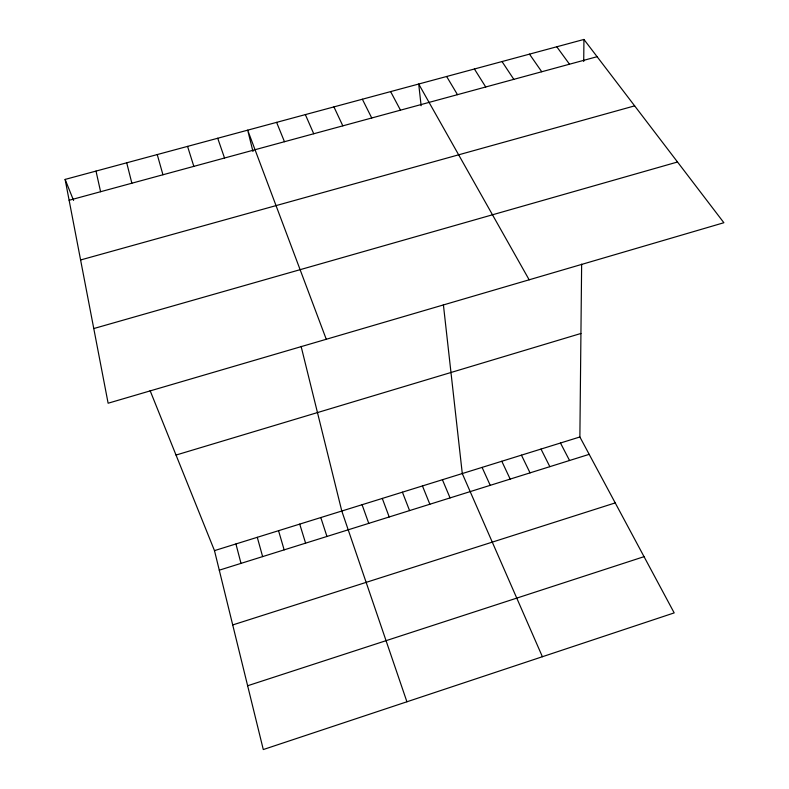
<?xml version="1.0" encoding="UTF-8"?>
<svg xmlns="http://www.w3.org/2000/svg" width="789" height="789" viewBox="0 0 789 789"><rect width="100%" height="100%" fill="white"/><g stroke="black" fill="none" stroke-linecap="round" stroke-linejoin="round"><path stroke-width="1.18" d="M150.107 390.634L214.48 550.623L263.289 749.55L674.191 612.895L579.876 436.978L581.641 264.157M583.712 61.512L583.939 39.45L65.122 179.419L108.123 403.218L723.878 222.725L583.939 39.45M247.638 685.749L644.041 556.669M232.716 624.937L615.213 502.909M219.283 570.181L589.186 454.346M214.48 550.623L579.876 436.978M176.026 455.056L580.931 333.471M93.773 328.549L677.514 162.001M80.596 259.976L634.642 105.864M69.126 200.278L597.105 56.7M556.787 46.778L569.5 64.205M529.488 54.145L541.737 71.75M502.021 61.552L513.817 79.344M474.406 68.998L485.728 86.987M446.633 76.494L457.482 94.67M529.163 279.809L418.703 84.028L421.129 105.746M390.614 91.603L400.487 110.164M560.476 443.014L569.55 460.5M540.998 449.069L549.844 466.674M362.358 99.227L371.737 117.985M521.44 455.154L530.05 472.867M501.804 461.259L510.177 479.091M333.934 106.9L342.82 125.845M482.089 467.394L490.225 485.334M305.353 114.612L313.736 133.765M542.398 656.724L462.285 473.558L443.388 304.672M442.412 479.732L450.065 497.908M276.604 122.364L284.474 141.714M422.45 485.945L429.857 504.24M65.122 179.419L73.584 200.475M402.41 492.178L409.57 510.591M326.271 339.28L247.687 130.165L252.963 151.498M382.29 498.431L389.204 516.973M362.082 504.723L368.749 523.373M217.715 138.253L224.53 158.017M406.917 701.786L341.795 511.035L301.112 346.381M320.798 517.564L326.952 536.461M187.565 146.389L193.828 166.371M299.721 524.113L305.599 543.148M278.547 530.701L284.158 549.864M157.238 154.575L162.948 174.763M257.283 537.319L262.629 556.61M235.931 543.956L241 563.376M126.713 162.8L131.862 183.216M96.011 171.085L100.597 191.727"/></g></svg>
